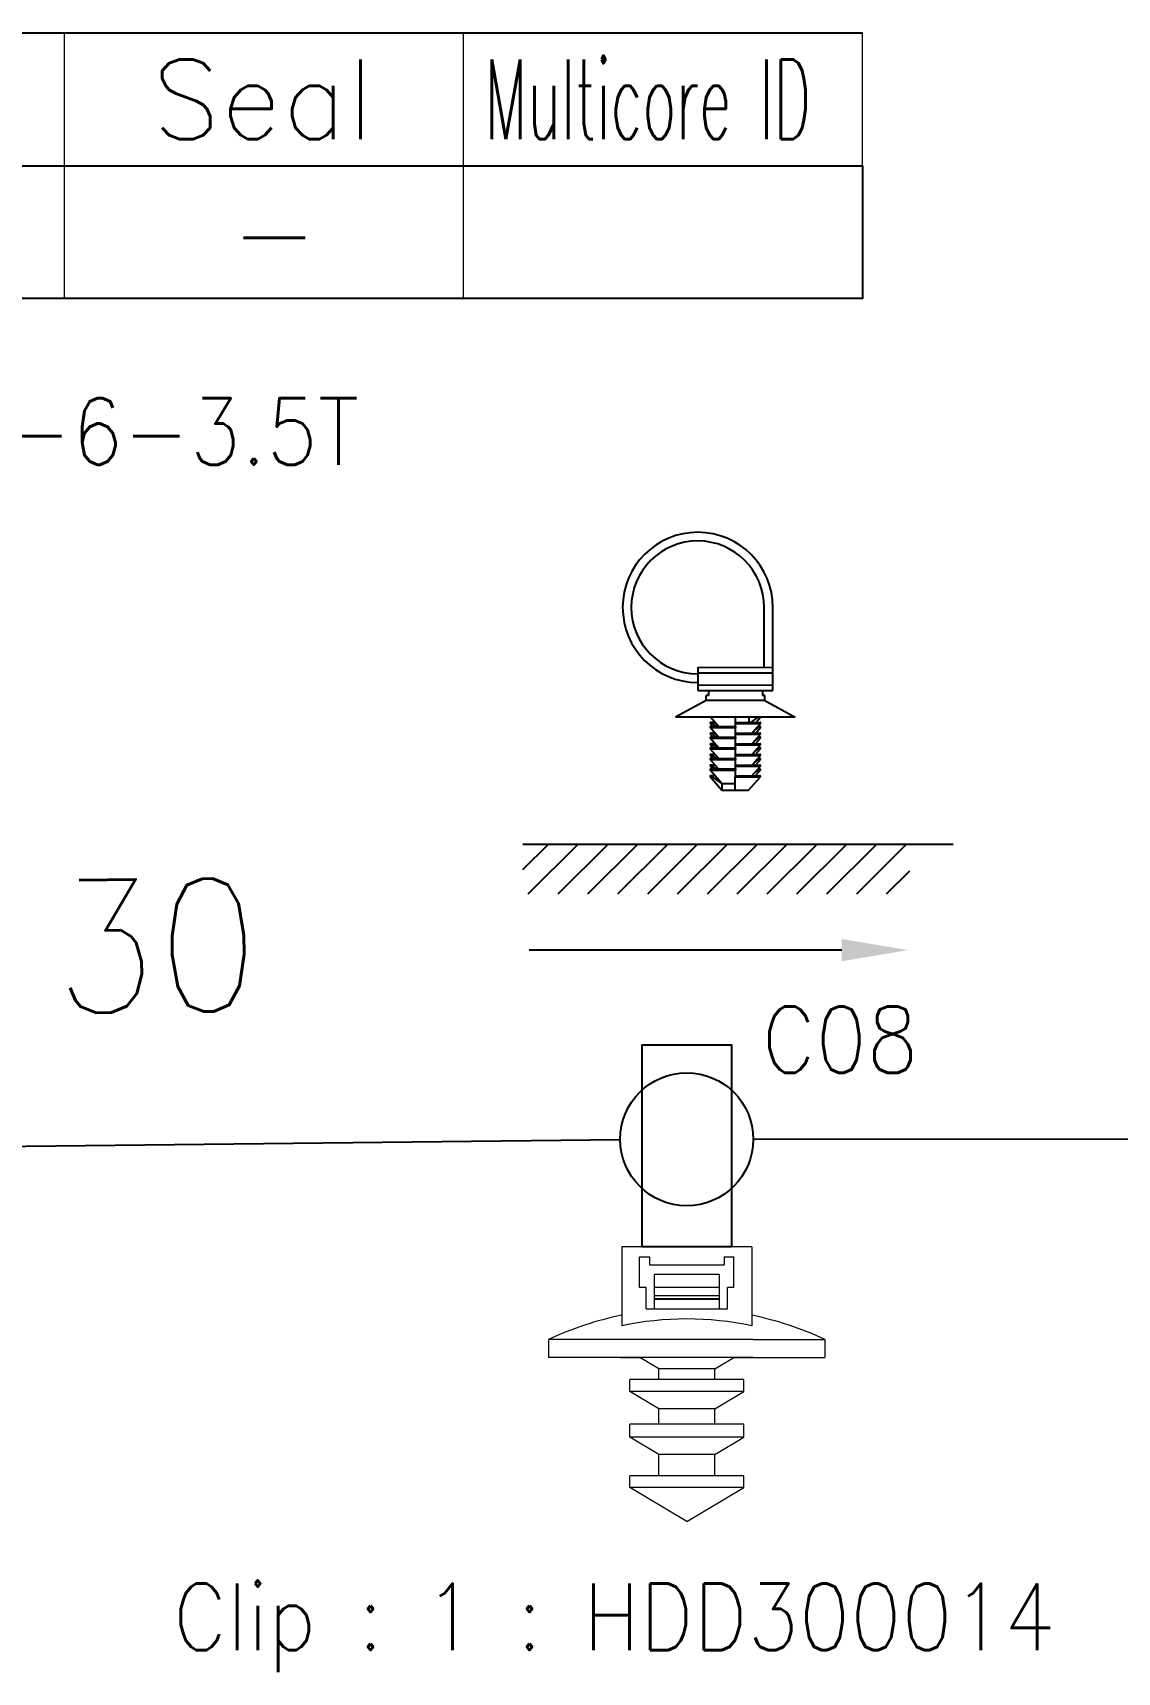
# Model space of a CAD drawing. Header units: inches. Extents: x 47316 to 59086, y 3141 to 11743.
# Drawn here: x 52172.6 to 52213.4, y 8603.6 to 8665.3 of the extents above; entities that cross this region are included whole.
import ezdxf

# ---------------------------------------------------------------- set-up
doc = ezdxf.new("R2010")
doc.units = ezdxf.units.IN
doc.header["$MEASUREMENT"] = 0
doc.layers.add('0Filament', color=7, linetype='Continuous', lineweight=20)
doc.styles.get("Standard").update_dxf_attribs({"font": ''})
doc.styles.get('Standard').set_extended_font_data('SimSun')
doc.linetypes.add('_VH_OTCON', pattern='A,0.0001,[7,VeSys.shx,S=0.1,R=0,X=0,Y=0],-0.4,[7,VeSys.shx,S=0.1,R=0,X=0,Y=0],-0.4,["X",Standard,S=1,R=0,X=-0.5,Y=-0.5],-0.0001,[7,VeSys.shx,S=0.1,R=0,X=0,Y=0],-0.4', length=1.2002)

msp = doc.modelspace()

# ---------------------------------------------------------------- linework, layer by layer
at = {"color": 0, "linetype": 'Continuous', "lineweight": -2}
for p, q in [((52121.287, 8665.307), (52203.787, 8665.307)), ((52121.287, 8660.307), (52203.787, 8660.307))]:
    msp.add_line(p, q, dxfattribs=at)
at = {"color": 7, "linetype": 'Continuous', "lineweight": 15}
for p, q in [((52173.787, 8660.307), (52173.787, 8665.307)), ((52188.787, 8660.307), (52188.787, 8665.307)), ((52203.787, 8660.307), (52203.787, 8665.307))]:
    msp.add_line(p, q, dxfattribs=at)
at = {"color": 102, "linetype": 'Continuous', "lineweight": 15}
for p, q in [((52173.787, 8655.307), (52173.787, 8660.307)), ((52188.787, 8655.307), (52188.787, 8660.307))]:
    msp.add_line(p, q, dxfattribs=at)
at = {"color": 0, "linetype": 'ByBlock', "lineweight": -2, "ltscale": 0.225}
for p, q in [((52200.091, 8641.434), (52200.095, 8643.684)), ((52200.416, 8641.433), (52200.42, 8643.683))]:
    msp.add_line(p, q, dxfattribs=at)
at = {"color": 0, "linetype": 'ByBlock', "lineweight": -2, "ltscale": 0.0025}
for p, q in [((52197.59, 8641.189), (52197.615, 8641.189)), ((52197.589, 8640.864), (52197.614, 8640.864))]:
    msp.add_line(p, q, dxfattribs=at)
at = {"color": 0, "linetype": 'ByBlock', "lineweight": -2, "ltscale": 0.045825}
for p, q in [((52197.614, 8640.772), (52197.615, 8641.231)), ((52200.414, 8640.767), (52200.415, 8641.225))]:
    msp.add_line(p, q, dxfattribs=at)
at = {"color": 0, "linetype": 'ByBlock', "lineweight": -2, "ltscale": 0.020837}
for p, q in [((52197.615, 8641.231), (52197.616, 8641.439)), ((52200.415, 8641.225), (52200.416, 8641.433)), ((52197.614, 8640.564), (52197.614, 8640.772)), ((52200.414, 8640.558), (52200.414, 8640.767))]:
    msp.add_line(p, q, dxfattribs=at)
at = {"color": 0, "linetype": 'ByBlock', "lineweight": -2, "ltscale": 0.28}
for p, q in [((52197.615, 8641.231), (52200.415, 8641.225)), ((52197.616, 8641.439), (52200.416, 8641.433)), ((52197.614, 8640.772), (52200.414, 8640.767)), ((52197.614, 8640.564), (52200.414, 8640.558))]:
    msp.add_line(p, q, dxfattribs=at)
at = {"color": 0, "linetype": 'ByBlock', "lineweight": -2, "ltscale": 0.008542}
for p, q in [((52197.999, 8640.376), (52197.913, 8640.376)), ((52200.113, 8640.371), (52200.028, 8640.371))]:
    msp.add_line(p, q, dxfattribs=at)
at = {"color": 0, "linetype": 'ByBlock', "lineweight": -2, "ltscale": 0.01875}
for p, q in [((52197.913, 8640.188), (52197.913, 8640.376)), ((52197.999, 8640.563), (52197.999, 8640.376)), ((52197.999, 8640.563), (52197.999, 8640.376)), ((52200.028, 8640.559), (52200.028, 8640.371)), ((52200.113, 8640.184), (52200.113, 8640.371))]:
    msp.add_line(p, q, dxfattribs=at)
at = {"color": 0, "linetype": 'ByBlock', "lineweight": -2, "ltscale": 0.130887}
for p, q in [((52197.913, 8640.188), (52196.762, 8639.566)), ((52200.113, 8640.184), (52201.262, 8639.556))]:
    msp.add_line(p, q, dxfattribs=at)
at = {"color": 0, "linetype": 'ByBlock', "lineweight": -2, "ltscale": 0.013466}
msp.add_line((52198.048, 8640.188), (52197.913, 8640.188), dxfattribs=at)
at = {"color": 0, "linetype": 'ByBlock', "lineweight": -2, "ltscale": 0.206534}
msp.add_line((52200.113, 8640.184), (52198.048, 8640.188), dxfattribs=at)
at = {"color": 0, "linetype": 'ByBlock', "lineweight": -2, "ltscale": 0.027544}
msp.add_line((52197.037, 8639.565), (52196.762, 8639.566), dxfattribs=at)
at = {"color": 0, "linetype": 'ByBlock', "lineweight": -2, "ltscale": 0.422456}
msp.add_line((52201.262, 8639.556), (52197.037, 8639.565), dxfattribs=at)
at = {"color": 0, "linetype": 'ByBlock', "lineweight": -2, "ltscale": 0.014409}
for p, q in [((52198.067, 8639.322), (52198.162, 8639.213)), ((52198.067, 8638.922), (52198.161, 8638.813)), ((52198.065, 8638.122), (52198.159, 8638.013)), ((52198.064, 8637.722), (52198.159, 8637.613))]:
    msp.add_line(p, q, dxfattribs=at)
at = {"color": 0, "linetype": 'ByBlock', "lineweight": -2, "ltscale": 0.094383}
for p, q in [((52198.067, 8639.172), (52199.011, 8639.17)), ((52199.011, 8639.32), (52199.955, 8639.318)), ((52198.066, 8638.772), (52199.01, 8638.77)), ((52199.01, 8638.92), (52199.954, 8638.918)), ((52199.01, 8638.52), (52199.953, 8638.518)), ((52198.065, 8638.372), (52199.009, 8638.37)), ((52198.065, 8637.972), (52199.008, 8637.97)), ((52199.009, 8638.12), (52199.952, 8638.118)), ((52198.064, 8637.572), (52199.008, 8637.57)), ((52199.007, 8637.32), (52199.951, 8637.318)), ((52199.008, 8637.72), (52199.952, 8637.718))]:
    msp.add_line(p, q, dxfattribs=at)
at = {"color": 0, "linetype": 'ByBlock', "lineweight": -2, "ltscale": 0.047591}
for p, q in [((52198.379, 8638.812), (52198.067, 8639.172)), ((52198.378, 8638.012), (52198.065, 8638.372))]:
    msp.add_line(p, q, dxfattribs=at)
at = {"color": 0, "linetype": 'ByBlock', "lineweight": -2, "ltscale": 0.046455}
msp.add_line((52198.38, 8639.212), (52198.075, 8639.563), dxfattribs=at)
at = {"color": 0, "linetype": 'ByBlock', "lineweight": -2, "ltscale": 0.016319}
for p, q in [((52198.086, 8639.363), (52198.249, 8639.363)), ((52198.085, 8638.963), (52198.249, 8638.963)), ((52198.085, 8638.563), (52198.248, 8638.563)), ((52198.084, 8638.163), (52198.247, 8638.163)), ((52198.082, 8637.363), (52198.245, 8637.363)), ((52198.083, 8637.763), (52198.246, 8637.763))]:
    msp.add_line(p, q, dxfattribs=at)
at = {"color": 0, "linetype": 'ByBlock', "lineweight": -2, "ltscale": 0.0925}
for p, q in [((52198.086, 8639.213), (52199.011, 8639.211)), ((52199.011, 8639.361), (52199.936, 8639.359)), ((52198.085, 8638.813), (52199.01, 8638.811)), ((52199.01, 8638.961), (52199.935, 8638.959)), ((52199.01, 8638.561), (52199.935, 8638.559)), ((52198.083, 8638.013), (52199.008, 8638.011)), ((52198.084, 8638.413), (52199.009, 8638.411)), ((52199.009, 8638.161), (52199.934, 8638.159)), ((52198.083, 8637.613), (52199.008, 8637.611)), ((52199.007, 8637.361), (52199.932, 8637.359)), ((52199.008, 8637.761), (52199.933, 8637.759))]:
    msp.add_line(p, q, dxfattribs=at)
at = {"color": 0, "linetype": 'ByBlock', "lineweight": -2, "ltscale": 0.015256}
for p, q in [((52198.253, 8639.358), (52198.101, 8639.358)), ((52198.252, 8638.558), (52198.099, 8638.558)), ((52198.253, 8638.958), (52198.1, 8638.958)), ((52198.251, 8638.158), (52198.098, 8638.158)), ((52198.249, 8637.358), (52198.097, 8637.358)), ((52198.25, 8637.758), (52198.098, 8637.758))]:
    msp.add_line(p, q, dxfattribs=at)
at = {"color": 0, "linetype": 'ByBlock', "lineweight": -2, "ltscale": 0.024877}
for p, q in [((52198.303, 8639.213), (52198.101, 8639.358)), ((52198.302, 8638.813), (52198.1, 8638.958)), ((52198.3, 8638.013), (52198.098, 8638.158)), ((52198.299, 8637.613), (52198.098, 8637.758))]:
    msp.add_line(p, q, dxfattribs=at)
at = {"color": 0, "linetype": 'ByBlock', "lineweight": -2, "ltscale": 0.035857}
for p, q in [((52199.01, 8638.811), (52199.011, 8639.17)), ((52199.008, 8638.011), (52199.009, 8638.37))]:
    msp.add_line(p, q, dxfattribs=at)
at = {"color": 0, "linetype": 'ByBlock', "lineweight": -2, "ltscale": 0.035001}
msp.add_line((52199.011, 8639.211), (52199.012, 8639.561), dxfattribs=at)
at = {"color": 0, "linetype": 'ByBlock', "lineweight": -2, "ltscale": 0.004144}
for p, q in [((52199.011, 8639.361), (52199.011, 8639.32)), ((52199.01, 8638.811), (52199.01, 8638.77)), ((52199.01, 8638.561), (52199.01, 8638.52)), ((52199.008, 8638.011), (52199.008, 8637.97)), ((52199.009, 8638.411), (52199.009, 8638.37)), ((52199.009, 8638.161), (52199.009, 8638.12)), ((52199.007, 8637.361), (52199.007, 8637.32)), ((52199.008, 8637.611), (52199.008, 8637.57))]:
    msp.add_line(p, q, dxfattribs=at)
at = {"color": 0, "linetype": 'ByBlock', "lineweight": -2, "ltscale": 0.010857}
for p, q in [((52199.011, 8639.211), (52199.011, 8639.32)), ((52199.01, 8638.811), (52199.01, 8638.92)), ((52199.008, 8638.011), (52199.009, 8638.12)), ((52199.008, 8637.611), (52199.008, 8637.72))]:
    msp.add_line(p, q, dxfattribs=at)
at = {"color": 0, "linetype": 'ByBlock', "lineweight": -2, "ltscale": 0.004143}
for p, q in [((52199.011, 8639.211), (52199.011, 8639.17)), ((52199.01, 8638.961), (52199.01, 8638.92)), ((52199.008, 8637.761), (52199.008, 8637.72))]:
    msp.add_line(p, q, dxfattribs=at)
at = {"color": 0, "linetype": 'ByBlock', "lineweight": -2, "ltscale": 0.02}
msp.add_line((52199.512, 8639.56), (52199.511, 8639.36), dxfattribs=at)
at = {"color": 0, "linetype": 'ByBlock', "lineweight": -2, "ltscale": 0.034243}
msp.add_line((52199.859, 8639.559), (52199.581, 8639.36), dxfattribs=at)
at = {"color": 0, "linetype": 'ByBlock', "lineweight": -2, "ltscale": 0.015766}
for p, q in [((52199.641, 8638.96), (52199.745, 8639.078)), ((52199.639, 8637.76), (52199.743, 8637.878))]:
    msp.add_line(p, q, dxfattribs=at)
at = {"color": 0, "linetype": 'ByBlock', "lineweight": -2, "ltscale": 0.031825}
for p, q in [((52199.745, 8639.078), (52199.955, 8639.318)), ((52199.744, 8638.278), (52199.953, 8638.518)), ((52199.743, 8637.878), (52199.952, 8638.118))]:
    msp.add_line(p, q, dxfattribs=at)
at = {"color": 0, "linetype": 'ByBlock', "lineweight": -2, "ltscale": 0.021661}
for p, q in [((52199.921, 8639.205), (52199.745, 8639.078)), ((52199.919, 8638.005), (52199.743, 8637.878)), ((52199.92, 8638.405), (52199.744, 8638.278)), ((52199.918, 8637.605), (52199.742, 8637.478))]:
    msp.add_line(p, q, dxfattribs=at)
at = {"color": 0, "linetype": 'ByBlock', "lineweight": -2, "ltscale": 0.027682}
msp.add_line((52199.772, 8638.96), (52199.955, 8639.168), dxfattribs=at)
at = {"color": 0, "linetype": 'ByBlock', "lineweight": -2, "ltscale": 0.026545}
msp.add_line((52199.773, 8639.36), (52199.948, 8639.559), dxfattribs=at)
at = {"color": 0, "linetype": 'ByBlock', "lineweight": -2, "ltscale": 0.00652}
for p, q in [((52199.921, 8639.205), (52199.856, 8639.205)), ((52199.921, 8638.805), (52199.855, 8638.805)), ((52199.92, 8638.405), (52199.854, 8638.405)), ((52199.919, 8638.005), (52199.854, 8638.005)), ((52199.918, 8637.605), (52199.853, 8637.605))]:
    msp.add_line(p, q, dxfattribs=at)
at = {"color": 0, "linetype": 'ByBlock', "lineweight": -2, "ltscale": 0.007573}
for p, q in [((52199.86, 8639.209), (52199.936, 8639.209)), ((52199.859, 8638.809), (52199.935, 8638.809)), ((52199.858, 8638.009), (52199.933, 8638.009)), ((52199.859, 8638.409), (52199.934, 8638.409)), ((52199.857, 8637.609), (52199.933, 8637.609))]:
    msp.add_line(p, q, dxfattribs=at)
at = {"color": 0, "linetype": 'ByBlock', "lineweight": -2, "ltscale": 0.04759}
for p, q in [((52198.378, 8638.412), (52198.066, 8638.772)), ((52198.377, 8637.612), (52198.065, 8637.972))]:
    msp.add_line(p, q, dxfattribs=at)
at = {"color": 0, "linetype": 'ByBlock', "lineweight": -2, "ltscale": 0.014408}
msp.add_line((52198.066, 8638.522), (52198.16, 8638.413), dxfattribs=at)
at = {"color": 0, "linetype": 'ByBlock', "lineweight": -2, "ltscale": 0.024878}
msp.add_line((52198.301, 8638.413), (52198.099, 8638.558), dxfattribs=at)
at = {"color": 0, "linetype": 'ByBlock', "lineweight": -2, "ltscale": 0.035855}
for p, q in [((52199.009, 8638.411), (52199.01, 8638.77)), ((52199.008, 8637.611), (52199.008, 8637.97))]:
    msp.add_line(p, q, dxfattribs=at)
at = {"color": 0, "linetype": 'ByBlock', "lineweight": -2, "ltscale": 0.010855}
msp.add_line((52199.009, 8638.411), (52199.01, 8638.52), dxfattribs=at)
at = {"color": 0, "linetype": 'ByBlock', "lineweight": -2, "ltscale": 0.015765}
for p, q in [((52199.641, 8638.56), (52199.744, 8638.678)), ((52199.64, 8638.16), (52199.744, 8638.278)), ((52199.638, 8637.36), (52199.742, 8637.478))]:
    msp.add_line(p, q, dxfattribs=at)
at = {"color": 0, "linetype": 'ByBlock', "lineweight": -2, "ltscale": 0.031826}
for p, q in [((52199.744, 8638.678), (52199.954, 8638.918)), ((52199.742, 8637.478), (52199.952, 8637.718))]:
    msp.add_line(p, q, dxfattribs=at)
at = {"color": 0, "linetype": 'ByBlock', "lineweight": -2, "ltscale": 0.021662}
msp.add_line((52199.921, 8638.805), (52199.744, 8638.678), dxfattribs=at)
at = {"color": 0, "linetype": 'ByBlock', "lineweight": -2, "ltscale": 0.027681}
for p, q in [((52199.771, 8638.56), (52199.954, 8638.768)), ((52199.77, 8637.76), (52199.952, 8637.968)), ((52199.771, 8638.16), (52199.953, 8638.368)), ((52199.769, 8637.36), (52199.951, 8637.568))]:
    msp.add_line(p, q, dxfattribs=at)
at = {"color": 0, "linetype": 'ByBlock', "lineweight": -2, "ltscale": 0.0675}
for p, q in [((52198.063, 8637.322), (52198.506, 8636.812)), ((52198.506, 8637.062), (52198.064, 8637.572)), ((52199.506, 8636.81), (52199.951, 8637.318))]:
    msp.add_line(p, q, dxfattribs=at)
at = {"color": 0, "linetype": 'ByBlock', "lineweight": -2, "ltscale": 0.050559}
msp.add_line((52198.506, 8637.062), (52198.097, 8637.358), dxfattribs=at)
at = {"color": 0, "linetype": 'ByBlock', "lineweight": -2, "ltscale": 0.050856}
for p, q in [((52199.006, 8637.061), (52199.008, 8637.57)), ((52199.006, 8636.811), (52199.007, 8637.32))]:
    msp.add_line(p, q, dxfattribs=at)
at = {"color": 0, "linetype": 'ByBlock', "lineweight": -2, "ltscale": 0.05}
for p, q in [((52198.506, 8637.062), (52199.006, 8637.061)), ((52198.506, 8636.812), (52199.006, 8636.811)), ((52199.006, 8636.811), (52199.506, 8636.81))]:
    msp.add_line(p, q, dxfattribs=at)
at = {"color": 0, "linetype": 'ByBlock', "lineweight": -2, "ltscale": 0.025}
msp.add_line((52198.506, 8637.062), (52198.506, 8636.812), dxfattribs=at)
at = {"color": 0, "lineweight": -2}
for p, q in [((52191.021, 8633.831, 0), (52191.977, 8634.787, 0)), ((52191.021, 8634.787, 0), (52207.204, 8634.787, 0)), ((52191.222, 8632.91, 0), (52193.099, 8634.787, 0)), ((52192.345, 8632.91, 0), (52194.222, 8634.787, 0)), ((52193.467, 8632.91, 0), (52195.344, 8634.787, 0)), ((52194.59, 8632.91, 0), (52196.467, 8634.787, 0)), ((52195.712, 8632.91, 0), (52197.589, 8634.787, 0)), ((52196.835, 8632.91, 0), (52198.712, 8634.787, 0)), ((52197.957, 8632.91, 0), (52199.835, 8634.787, 0)), ((52199.08, 8632.91, 0), (52200.957, 8634.787, 0)), ((52200.202, 8632.91, 0), (52202.08, 8634.787, 0)), ((52201.325, 8632.91, 0), (52203.202, 8634.787, 0)), ((52202.447, 8632.91, 0), (52204.325, 8634.787, 0)), ((52203.57, 8632.91, 0), (52205.447, 8634.787, 0)), ((52204.692, 8632.91, 0), (52205.565, 8633.782, 0))]:
    msp.add_line(p, q, dxfattribs=at)
at = {"color": 7, "lineweight": -2}
msp.add_line((52203.009, 8630.797), (52191.261, 8630.797), dxfattribs=at)
at = {"color": 0, "linetype": '_VH_OTCON', "lineweight": -2, "ltscale": 5}
for p, q in [((52194.681, 8623.654), (52159.563, 8623.27)), ((52199.681, 8623.683), (52255.179, 8623.715))]:
    msp.add_line(p, q, dxfattribs=at)
at = {"color": 0, "linetype": 'Continuous', "lineweight": -2}
msp.add_lwpolyline([(52121.287, 8655.307), (52121.287, 8660.307), (52203.787, 8660.307), (52203.787, 8655.307)], close=True, dxfattribs=at)
at = {"color": 0}
msp.add_lwpolyline([(52198.862, 8619.63), (52195.499, 8619.63), (52195.499, 8627.228), (52198.862, 8627.228)], close=True, dxfattribs=at)
at = {"color": 0, "linetype": 'Continuous', "lineweight": -2}
msp.add_circle((52197.181, 8623.681), 2.5, dxfattribs=at)
at = {"color": 0, "linetype": 'ByBlock', "lineweight": -2}
for centre, radius, start, end in [((52197.595, 8643.689), 2.825, 359.87862, 269.87861), ((52197.595, 8643.689), 2.5, 359.87862, 269.87861), ((52198.086, 8639.338), 0.025, 89.87864, 220.99007), ((52198.086, 8639.188), 0.025, 89.87864, 220.99071), ((52198.086, 8639.338), 0.025, 54.14322, 89.87864), ((52199.936, 8639.184), 0.025, 89.87859, 125.61465), ((52199.936, 8639.334), 0.025, 318.76652, 89.87859), ((52199.936, 8639.184), 0.025, 318.76652, 89.87859), ((52198.085, 8638.938), 0.025, 89.87864, 220.99007), ((52198.085, 8638.788), 0.025, 89.87864, 220.99071), ((52198.085, 8638.538), 0.025, 89.87864, 220.99007), ((52198.085, 8638.938), 0.025, 54.14322, 89.87864), ((52198.085, 8638.538), 0.025, 54.14322, 89.87864), ((52199.935, 8638.784), 0.025, 89.87859, 125.61465), ((52199.935, 8638.934), 0.025, 318.76652, 89.87859), ((52199.935, 8638.784), 0.025, 318.76652, 89.87859), ((52199.935, 8638.534), 0.025, 318.76652, 89.87859), ((52198.083, 8637.988), 0.025, 89.87864, 220.99071), ((52198.084, 8638.388), 0.025, 89.87864, 220.99071), ((52198.084, 8638.138), 0.025, 89.87864, 220.99007), ((52198.084, 8638.138), 0.025, 54.14322, 89.87864), ((52199.933, 8637.984), 0.025, 89.87859, 125.61465), ((52199.934, 8638.384), 0.025, 89.87859, 125.61465), ((52199.933, 8637.984), 0.025, 318.76652, 89.87859), ((52199.934, 8638.384), 0.025, 318.76652, 89.87859), ((52199.934, 8638.134), 0.025, 318.76652, 89.87859), ((52198.082, 8637.338), 0.025, 89.87864, 220.99007), ((52198.083, 8637.738), 0.025, 89.87864, 220.99007), ((52198.083, 8637.588), 0.025, 89.87864, 220.99071), ((52198.082, 8637.338), 0.025, 54.14322, 89.87864), ((52198.083, 8637.738), 0.025, 54.14322, 89.87864), ((52199.933, 8637.584), 0.025, 89.87859, 125.61465), ((52199.932, 8637.334), 0.025, 318.76652, 89.87859), ((52199.933, 8637.734), 0.025, 318.76652, 89.87859), ((52199.933, 8637.584), 0.025, 318.76652, 89.87859)]:
    msp.add_arc(centre, radius, start, end, dxfattribs=at)
at = {"color": 7, "lineweight": -2}
msp.add_solid([(52203.009, 8631.213), (52205.509, 8630.797), (52203.009, 8630.38)], dxfattribs=at)
at = {"layer": '0Filament', "color": 0, "lineweight": 9, "ltscale": 0.13}
for p, q in [((52195.499, 8623.681), (52195.499, 8622.809)), ((52198.862, 8623.681), (52198.862, 8622.809)), ((52195.499, 8622.809), (52195.499, 8619.63)), ((52198.862, 8622.809), (52198.862, 8619.63))]:
    msp.add_line(p, q, dxfattribs=at)
at = {"layer": '0Filament', "color": 0, "lineweight": 9, "ltscale": 0.121317}
for p, q in [((52194.735, 8619.63), (52194.735, 8616.663)), ((52199.626, 8619.63), (52199.626, 8616.663))]:
    msp.add_line(p, q, dxfattribs=at)
at = {"layer": '0Filament', "color": 0, "lineweight": 9, "ltscale": 0.2}
msp.add_line((52199.626, 8619.63), (52194.735, 8619.63), dxfattribs=at)
at = {"layer": '0Filament', "color": 0, "lineweight": 9, "ltscale": 0.047501}
for p, q in [((52195.408, 8618.101), (52195.408, 8619.263)), ((52198.954, 8618.101), (52198.954, 8619.263))]:
    msp.add_line(p, q, dxfattribs=at)
at = {"layer": '0Filament', "color": 0, "lineweight": 9, "ltscale": 0.014999}
msp.add_line((52195.408, 8619.263), (52195.774, 8619.263), dxfattribs=at)
at = {"layer": '0Filament', "color": 0, "lineweight": 9, "ltscale": 0.0125}
for p, q in [((52195.774, 8619.263), (52195.774, 8618.957)), ((52198.587, 8619.263), (52198.587, 8618.957)), ((52195.958, 8618.101), (52195.958, 8617.796)), ((52198.403, 8618.101), (52198.403, 8617.796))]:
    msp.add_line(p, q, dxfattribs=at)
at = {"layer": '0Filament', "color": 0, "lineweight": 9, "ltscale": 0.114999}
msp.add_line((52195.774, 8618.957), (52198.587, 8618.957), dxfattribs=at)
at = {"layer": '0Filament', "color": 0, "lineweight": 9, "ltscale": 0.015002}
msp.add_line((52198.587, 8619.263), (52198.954, 8619.263), dxfattribs=at)
at = {"layer": '0Filament', "color": 0, "lineweight": 9, "ltscale": 0.010001}
for p, q in [((52195.652, 8618.101), (52195.408, 8618.101)), ((52198.954, 8618.101), (52198.709, 8618.101))]:
    msp.add_line(p, q, dxfattribs=at)
at = {"layer": '0Filament', "color": 0, "lineweight": 9, "ltscale": 0.0325}
for p, q in [((52195.652, 8617.307), (52195.652, 8618.101)), ((52198.709, 8617.307), (52198.709, 8618.101))]:
    msp.add_line(p, q, dxfattribs=at)
at = {"layer": '0Filament', "color": 0, "lineweight": 9, "ltscale": 0.1}
for p, q in [((52198.403, 8618.591), (52195.958, 8618.591)), ((52198.403, 8618.101), (52195.958, 8618.101)), ((52198.403, 8617.796), (52195.958, 8617.796)), ((52198.403, 8617.679), (52195.958, 8617.679)), ((52198.403, 8617.649), (52195.958, 8617.649))]:
    msp.add_line(p, q, dxfattribs=at)
at = {"layer": '0Filament', "color": 0, "lineweight": 9, "ltscale": 0.020001}
for p, q in [((52195.958, 8618.591), (52195.958, 8618.101)), ((52198.403, 8618.591), (52198.403, 8618.101))]:
    msp.add_line(p, q, dxfattribs=at)
at = {"layer": '0Filament', "color": 0, "lineweight": 9, "ltscale": 0.004785}
for p, q in [((52195.958, 8617.796), (52195.958, 8617.679)), ((52198.403, 8617.796), (52198.403, 8617.679))]:
    msp.add_line(p, q, dxfattribs=at)
at = {"layer": '0Filament', "color": 0, "lineweight": 9, "ltscale": 0.001228}
for p, q in [((52195.958, 8617.679), (52195.958, 8617.649)), ((52198.403, 8617.679), (52198.403, 8617.649))]:
    msp.add_line(p, q, dxfattribs=at)
at = {"layer": '0Filament', "color": 0, "lineweight": 9, "ltscale": 0.013986}
for p, q in [((52195.958, 8617.649), (52195.958, 8617.307)), ((52198.403, 8617.649), (52198.403, 8617.307))]:
    msp.add_line(p, q, dxfattribs=at)
at = {"layer": '0Filament', "color": 0, "lineweight": 9, "ltscale": 0.125}
msp.add_line((52195.652, 8617.307), (52198.709, 8617.307), dxfattribs=at)
at = {"layer": '0Filament', "color": 0, "lineweight": 9, "ltscale": 0.314377}
for p, q in [((52199.672, 8616.147), (52191.984, 8616.147)), ((52199.672, 8615.468), (52191.984, 8615.468))]:
    msp.add_line(p, q, dxfattribs=at)
at = {"layer": '0Filament', "color": 0, "lineweight": 9, "ltscale": 0.02778}
for p, q in [((52191.984, 8616.147), (52191.984, 8615.468)), ((52202.378, 8616.147), (52202.378, 8615.468))]:
    msp.add_line(p, q, dxfattribs=at)
at = {"layer": '0Filament', "color": 0, "lineweight": 9, "ltscale": 0.110623}
for p, q in [((52199.672, 8616.147), (52202.378, 8616.147)), ((52199.672, 8615.468), (52202.378, 8615.468))]:
    msp.add_line(p, q, dxfattribs=at)
at = {"layer": '0Filament', "color": 0, "lineweight": 9, "ltscale": 0.11062}
msp.add_line((52194.689, 8615.468), (52191.984, 8615.468), dxfattribs=at)
at = {"layer": '0Filament', "color": 0, "lineweight": 9, "ltscale": 0.0297}
msp.add_line((52194.689, 8615.468), (52195.415, 8615.468), dxfattribs=at)
at = {"layer": '0Filament', "color": 0, "lineweight": 9, "ltscale": 0.034036}
msp.add_line((52196.129, 8615.039), (52195.416, 8615.468), dxfattribs=at)
at = {"layer": '0Filament', "color": 0, "lineweight": 9, "ltscale": 0.063599}
for p, q in [((52197.685, 8615.039), (52196.129, 8615.039)), ((52197.685, 8613.535), (52196.129, 8613.535)), ((52197.685, 8611.819), (52196.129, 8611.819))]:
    msp.add_line(p, q, dxfattribs=at)
at = {"layer": '0Filament', "color": 0, "lineweight": 9, "ltscale": 0.016164}
for p, q in [((52196.129, 8614.644), (52196.129, 8615.039)), ((52198.232, 8614.644), (52198.232, 8615.039))]:
    msp.add_line(p, q, dxfattribs=at)
at = {"layer": '0Filament', "color": 0, "lineweight": 9, "ltscale": 0.022382}
for p, q in [((52198.232, 8615.039), (52197.685, 8615.039)), ((52198.232, 8613.535), (52197.685, 8613.535)), ((52198.232, 8611.819), (52197.685, 8611.819))]:
    msp.add_line(p, q, dxfattribs=at)
at = {"layer": '0Filament', "color": 0, "lineweight": 9, "ltscale": 0.034033}
msp.add_line((52198.232, 8615.039), (52198.945, 8615.468), dxfattribs=at)
at = {"layer": '0Filament', "color": 0, "lineweight": 9, "ltscale": 0.14032}
msp.add_line((52198.946, 8615.468), (52202.378, 8615.468), dxfattribs=at)
at = {"layer": '0Filament', "color": 0, "lineweight": 9, "ltscale": 0.129449}
for p, q in [((52198.207, 8614.644), (52195.041, 8614.644)), ((52198.207, 8614.189), (52195.041, 8614.189)), ((52198.207, 8612.958), (52195.041, 8612.958)), ((52198.207, 8612.473), (52195.041, 8612.473)), ((52198.207, 8611.02), (52195.041, 8611.02)), ((52198.207, 8610.581), (52195.041, 8610.581))]:
    msp.add_line(p, q, dxfattribs=at)
at = {"layer": '0Filament', "color": 0, "lineweight": 9, "ltscale": 0.018604}
for p, q in [((52195.041, 8614.189), (52195.041, 8614.644)), ((52199.321, 8614.189), (52199.321, 8614.644))]:
    msp.add_line(p, q, dxfattribs=at)
at = {"layer": '0Filament', "color": 0, "lineweight": 9, "ltscale": 0.045551}
for p, q in [((52199.321, 8614.644), (52198.207, 8614.644)), ((52199.321, 8614.189), (52198.207, 8614.189)), ((52199.321, 8612.958), (52198.207, 8612.958)), ((52199.321, 8612.473), (52198.207, 8612.473)), ((52199.321, 8611.02), (52198.207, 8611.02)), ((52199.321, 8610.581), (52198.207, 8610.581))]:
    msp.add_line(p, q, dxfattribs=at)
at = {"layer": '0Filament', "color": 0, "lineweight": 9, "ltscale": 0.051927}
for p, q in [((52196.129, 8613.535), (52195.041, 8614.189)), ((52198.232, 8613.535), (52199.321, 8614.189)), ((52196.129, 8611.819), (52195.041, 8612.473)), ((52198.232, 8611.819), (52199.321, 8612.473))]:
    msp.add_line(p, q, dxfattribs=at)
at = {"layer": '0Filament', "color": 0, "lineweight": 9, "ltscale": 0.023581}
for p, q in [((52196.129, 8612.958), (52196.129, 8613.535)), ((52198.232, 8612.958), (52198.232, 8613.535))]:
    msp.add_line(p, q, dxfattribs=at)
at = {"layer": '0Filament', "color": 0, "lineweight": 9, "ltscale": 0.019849}
for p, q in [((52195.041, 8612.473), (52195.041, 8612.958)), ((52199.321, 8612.473), (52199.321, 8612.958))]:
    msp.add_line(p, q, dxfattribs=at)
at = {"layer": '0Filament', "color": 0, "lineweight": 9, "ltscale": 0.032642}
for p, q in [((52196.129, 8611.02), (52196.129, 8611.819)), ((52198.232, 8611.02), (52198.232, 8611.819))]:
    msp.add_line(p, q, dxfattribs=at)
at = {"layer": '0Filament', "color": 0, "lineweight": 9, "ltscale": 0.017949}
for p, q in [((52195.041, 8610.581), (52195.041, 8611.02)), ((52199.321, 8610.581), (52199.321, 8611.02))]:
    msp.add_line(p, q, dxfattribs=at)
at = {"layer": '0Filament', "color": 0, "lineweight": 9, "ltscale": 0.102081}
for q in [(52195.041, 8610.581), (52199.321, 8610.581)]:
    msp.add_line((52197.181, 8609.296), q, dxfattribs=at)
at = {"layer": '0Filament', "color": 0, "lineweight": 9}
for radius, start, end in [(12.228, 101.53696, 115.15066), (11.84, 78.07925, 101.92068), (12.228, 64.84934, 78.46303)]:
    msp.add_arc((52197.181, 8605.079), radius, start, end, dxfattribs=at)

# ---------------------------------------------------------------- texts
at = {"color": 7, "linetype": 'Continuous', "lineweight": 15, "char_height": 3, "attachment_point": 1}
for s, insert, width in [('\\Fromans.shx;\\W0.5185185185;\\T1.0000000000;\\o\\lMulticore ID', (52189.583, 8664.307), 14), ('\\Fromans.shx;\\W1.0000000000;\\T1.0000000000;\\o\\lSeal', (52177.072, 8664.307), 9.28571)]:
    msp.add_mtext(s, dxfattribs=dict(at, insert=insert, width=width))
at = {"color": 140, "linetype": 'Continuous', "lineweight": 15, "insert": (52180.001, 8659.307), "char_height": 3, "width": 3.71429, "attachment_point": 1}
msp.add_mtext('\\Fromans.shx;\\W1.0000000000;\\T1.0000000000;\\o\\l-', dxfattribs=at)
at = {"color": 42, "linetype": 'Continuous', "lineweight": 15, "char_height": 2.5, "attachment_point": 1}
for s, insert, width in [('\\Fromans.shx;\\W0.9000000000;\\T1.0000000000;\\o\\lRING TERM : 1 : ST433YF-6-3.5T', (52132.59, 8651.557), 60.75), ('\\Fromans.shx;\\W0.9000000000;\\T1.0000000000;\\o\\lClip : 1 : HDD300014', (52177.865, 8606.964), 39)]:
    msp.add_mtext(s, dxfattribs=dict(at, insert=insert, width=width))
at = {"color": 7, "linetype": '_VH_OTCON', "lineweight": 18, "ltscale": 5, "insert": (52173.37, 8633.422), "char_height": 5, "width": 8.57143, "attachment_point": 1, "rotation": 0.62574}
msp.add_mtext('\\Fromans.shx;\\W0.9000000000;\\T1.0000000000;\\o\\l30', dxfattribs=at)
at = {"color": 21, "linetype": 'Continuous', "lineweight": 15, "insert": (52200.002, 8628.681), "char_height": 2.5, "width": 6.53571, "attachment_point": 1}
msp.add_mtext('\\Fromans.shx;\\W0.9000000000;\\T1.0000000000;\\o\\lC08', dxfattribs=at)

doc.saveas('drawing.dxf')
